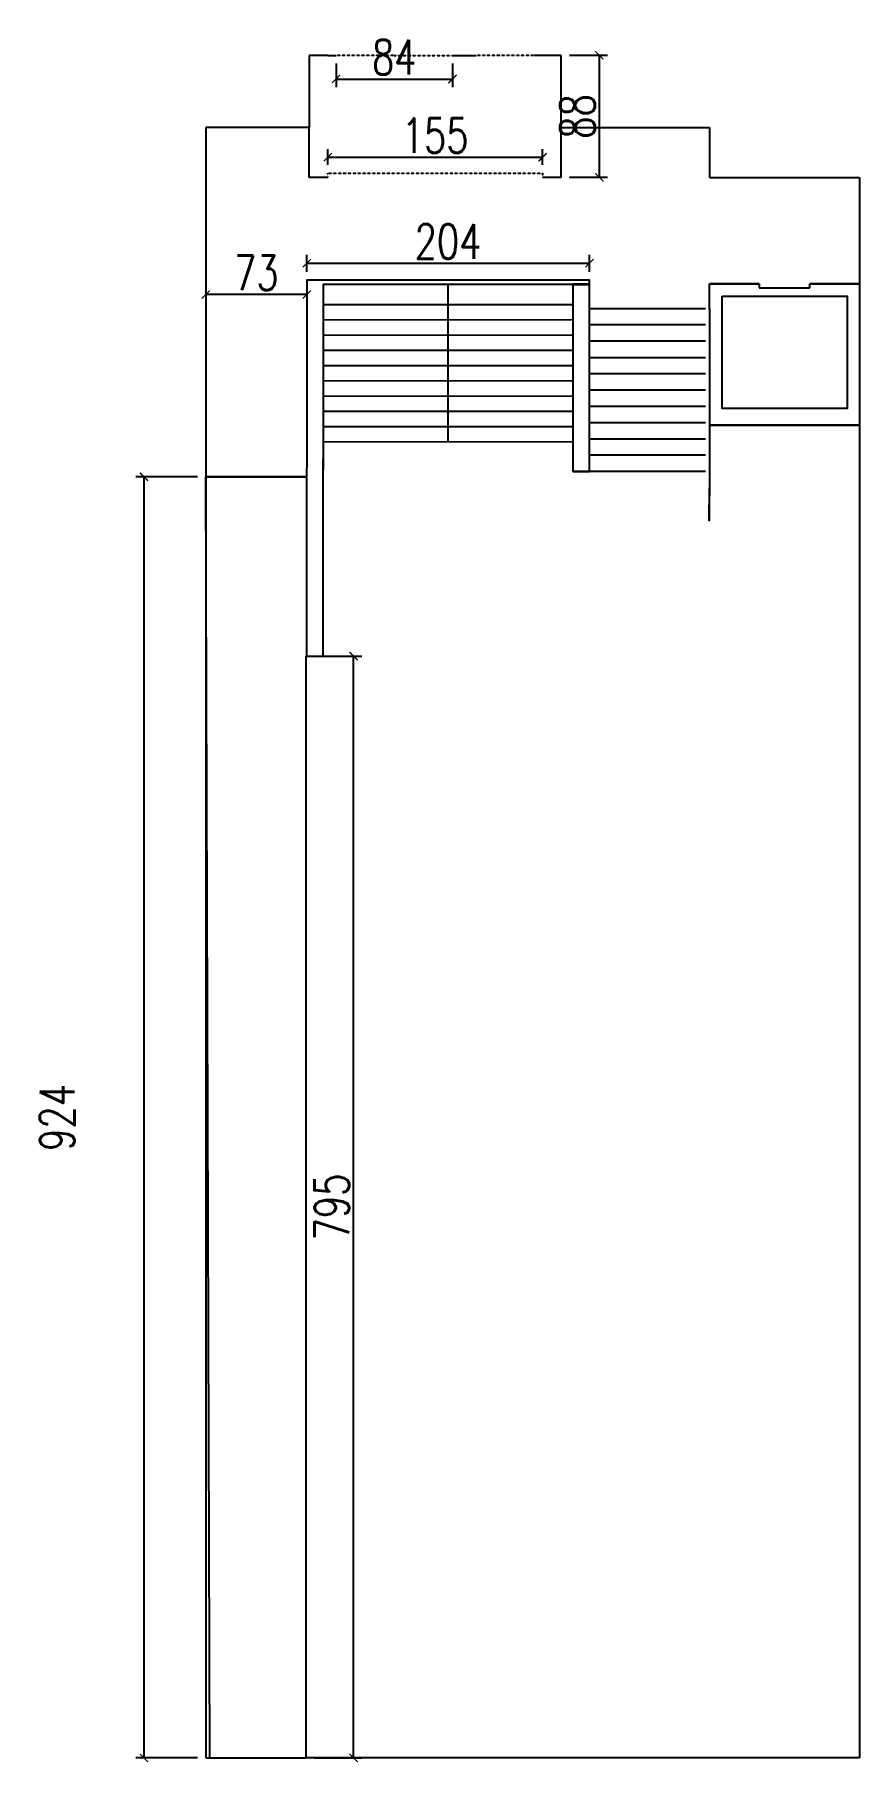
# Model space of a CAD drawing. Header units: inches. Extents: x -123 to 472, y -798 to 448.
import ezdxf

# ---------------------------------------------------------------- set-up
doc = ezdxf.new("R2010")
doc.units = ezdxf.units.IN
doc.header["$LTSCALE"] = 0.03937
doc.header["$MEASUREMENT"] = 0
doc.linetypes.add('HIDDEN2', pattern=[4.7625, 3.175, -1.5875])
doc.layers.add('A-Slab', color=192, linetype='Continuous', lineweight=35)
doc.layers.add('Dim', color=140, linetype='Continuous', plot=False)
for name, color, linetype in [('Doors', 201, 'HIDDEN2'), ('Railing', 50, 'Continuous'), ('solid wall', 82, 'Continuous'), ('Stairs', 20, 'Continuous')]:
    doc.layers.add(name, color=color, linetype=linetype)
doc.styles.add('Arch-Dim', font='romans.shx', dxfattribs={"width": 0.75})
doc.dimstyles.new('Annotative-UK', dxfattribs={"dimscale": 0, "dimtxt": 0.098425, "dimasz": 0.059055, "dimexe": 0.059055, "dimexo": 0.059055, "dimgap": 0.031496, "dimtad": 1, "dimdec": 0, "dimdsep": 46, "dimtxsty": 'Arch-Dim', "dimblk": 'ARCHTICK', "dimcen": 0.098425, "dimadec": 1, "dimazin": 2, "dimtfac": 1, "dimtdec": 0, "dimtix": 1, "dimtmove": 2, "dimatfit": 3, "dimfxl": 0.03937, "dimtolj": 1, "dimtzin": 0, "dimarcsym": 0})

# ---------------------------------------------------------------- blocks, each defined once
blk = doc.blocks.new('_ArchTick')
at = {"color": 0, "linetype": 'ByBlock', "const_width": 0.15}
blk.add_lwpolyline([(-0.5, -0.5), (0.5, 0.5)], dxfattribs=at)
blk = doc.blocks.new('*D7')
at = {"layer": 'Defpoints', "color": 0, "transparency": 16777216}
for p in [(72.3, 0), (106.6, 0), (72.3, -794.8)]:
    blk.add_point(p, dxfattribs=at)
at = {"layer": 'Dim', "color": 0, "lineweight": -2, "transparency": 16777216}
for p, q in [((78.2, 0), (112.5, 0)), ((106.6, -794.8), (106.6, 0)), ((78.2, -794.8), (112.5, -794.8))]:
    blk.add_line(p, q, dxfattribs=at)
at = {"layer": 'Dim', "color": 0, "lineweight": -2, "transparency": 16777216, "xscale": 5.905511811023621, "yscale": 5.905511811023621, "zscale": 5.905511811023621}
for p, rotation in [((106.6, 0), 90), ((106.6, -794.8), 270)]:
    blk.add_blockref('_ArchTick', p, dxfattribs=dict(at, rotation=rotation))
at = {"layer": 'Dim', "color": 0, "transparency": 16777216, "insert": (90.9, -397.4), "char_height": 25, "attachment_point": 5, "rotation": 90, "style": 'Arch-Dim'}
blk.add_mtext('\\A1;795', dxfattribs=at)
blk = doc.blocks.new('*D8')
at = {"layer": 'Defpoints', "color": 0, "transparency": 16777216}
for p in [(0, 129.3), (-44.6, -794.8), (0, -794.8)]:
    blk.add_point(p, dxfattribs=at)
at = {"layer": 'Dim', "color": 0, "lineweight": -2, "transparency": 16777216}
for p, q in [((-5.9, 129.3), (-50.5, 129.3)), ((-44.6, 129.3), (-44.6, -794.8)), ((-5.9, -794.8), (-50.5, -794.8))]:
    blk.add_line(p, q, dxfattribs=at)
at = {"layer": 'Dim', "color": 0, "lineweight": -2, "transparency": 16777216, "xscale": 5.905511811023621, "yscale": 5.905511811023621, "zscale": 5.905511811023621}
for p, rotation in [((-44.6, 129.3), 90), ((-44.6, -794.8), 270)]:
    blk.add_blockref('_ArchTick', p, dxfattribs=dict(at, rotation=rotation))
at = {"layer": 'Dim', "color": 0, "transparency": 16777216, "insert": (-107.1, -332.8), "char_height": 25, "attachment_point": 5, "rotation": 90, "style": 'Arch-Dim'}
blk.add_mtext('\\A1;924', dxfattribs=at)
blk = doc.blocks.new('*D9')
at = {"layer": 'Defpoints', "color": 0, "transparency": 16777216}
for p in [(276.8, 283.4), (72.9, 271.3), (276.8, 271.3)]:
    blk.add_point(p, dxfattribs=at)
at = {"layer": 'Dim', "color": 0, "lineweight": -2, "transparency": 16777216}
for p, q in [((72.9, 277.2), (72.9, 289.3)), ((276.8, 277.2), (276.8, 289.3)), ((72.9, 283.4), (276.8, 283.4))]:
    blk.add_line(p, q, dxfattribs=at)
at = {"layer": 'Dim', "color": 0, "lineweight": -2, "transparency": 16777216, "xscale": 5.905511811023621, "yscale": 5.905511811023621, "zscale": 5.905511811023621, "rotation": 180}
blk.add_blockref('_ArchTick', (72.9, 283.4), dxfattribs=at)
at = {"layer": 'Dim', "color": 0, "lineweight": -2, "transparency": 16777216, "xscale": 5.905511811023621, "yscale": 5.905511811023621, "zscale": 5.905511811023621}
blk.add_blockref('_ArchTick', (276.8, 283.4), dxfattribs=at)
at = {"layer": 'Dim', "color": 0, "transparency": 16777216, "insert": (174.8, 299.1), "char_height": 25, "attachment_point": 5, "style": 'Arch-Dim'}
blk.add_mtext('\\A1;204', dxfattribs=at)
blk = doc.blocks.new('*D10')
at = {"layer": 'Defpoints', "color": 0, "transparency": 16777216}
for p in [(243, 359.8), (88, 348.3), (243, 348.3)]:
    blk.add_point(p, dxfattribs=at)
at = {"layer": 'Dim', "color": 0, "lineweight": -2, "transparency": 16777216}
for p, q in [((88, 354.2), (88, 365.7)), ((243, 354.2), (243, 365.7)), ((88, 359.8), (243, 359.8))]:
    blk.add_line(p, q, dxfattribs=at)
at = {"layer": 'Dim', "color": 0, "lineweight": -2, "transparency": 16777216, "xscale": 5.905511811023621, "yscale": 5.905511811023621, "zscale": 5.905511811023621, "rotation": 180}
blk.add_blockref('_ArchTick', (88, 359.8), dxfattribs=at)
at = {"layer": 'Dim', "color": 0, "lineweight": -2, "transparency": 16777216, "xscale": 5.905511811023621, "yscale": 5.905511811023621, "zscale": 5.905511811023621}
blk.add_blockref('_ArchTick', (243, 359.8), dxfattribs=at)
at = {"layer": 'Dim', "color": 0, "transparency": 16777216, "insert": (165.5, 375.4), "char_height": 25, "attachment_point": 5, "style": 'Arch-Dim'}
blk.add_mtext('\\A1;155', dxfattribs=at)
blk = doc.blocks.new('*D11')
at = {"layer": 'Defpoints', "color": 0, "transparency": 16777216}
for p in [(0, 263.8), (72.9, 263.8), (0, 260.7)]:
    blk.add_point(p, dxfattribs=at)
at = {"layer": 'Dim', "color": 0, "lineweight": -2, "transparency": 16777216}
for p, q in [((72.9, 260.7), (0, 260.7)), ((0, 257.9), (0, 254.8)), ((72.9, 257.9), (72.9, 254.8))]:
    blk.add_line(p, q, dxfattribs=at)
at = {"layer": 'Dim', "color": 0, "lineweight": -2, "transparency": 16777216, "xscale": 5.905511811023621, "yscale": 5.905511811023621, "zscale": 5.905511811023621, "rotation": 180}
blk.add_blockref('_ArchTick', (0, 260.7), dxfattribs=at)
at = {"layer": 'Dim', "color": 0, "lineweight": -2, "transparency": 16777216, "xscale": 5.905511811023621, "yscale": 5.905511811023621, "zscale": 5.905511811023621}
blk.add_blockref('_ArchTick', (72.9, 260.7), dxfattribs=at)
at = {"layer": 'Dim', "color": 0, "transparency": 16777216, "insert": (36.5, 276.4), "char_height": 25, "attachment_point": 5, "style": 'Arch-Dim'}
blk.add_mtext('\\A1;73', dxfattribs=at)
blk = doc.blocks.new('*D12')
at = {"layer": 'Defpoints', "color": 0, "transparency": 16777216}
for p in [(256.5, 433.3), (256.5, 345.3), (283.9, 345.3)]:
    blk.add_point(p, dxfattribs=at)
at = {"layer": 'Dim', "color": 0, "lineweight": -2, "transparency": 16777216}
for p, q in [((262.4, 433.3), (289.8, 433.3)), ((283.9, 433.3), (283.9, 345.3)), ((262.4, 345.3), (289.8, 345.3))]:
    blk.add_line(p, q, dxfattribs=at)
at = {"layer": 'Dim', "color": 0, "lineweight": -2, "transparency": 16777216, "xscale": 5.905511811023621, "yscale": 5.905511811023621, "zscale": 5.905511811023621}
for p, rotation in [((283.9, 433.3), 90), ((283.9, 345.3), 270)]:
    blk.add_blockref('_ArchTick', p, dxfattribs=dict(at, rotation=rotation))
at = {"layer": 'Dim', "color": 0, "transparency": 16777216, "insert": (268.2, 389.2), "char_height": 25, "attachment_point": 5, "rotation": 90, "style": 'Arch-Dim'}
blk.add_mtext('\\A1;88', dxfattribs=at)
blk = doc.blocks.new('*D14')
at = {"layer": 'Defpoints', "color": 0, "transparency": 16777216}
for p in [(94, 433.2), (178, 433.2), (178, 416.2)]:
    blk.add_point(p, dxfattribs=at)
at = {"layer": 'Dim', "color": 0, "lineweight": -2, "transparency": 16777216}
for p, q in [((94, 427.3), (94, 410.3)), ((178, 427.3), (178, 410.3)), ((94, 416.2), (178, 416.2))]:
    blk.add_line(p, q, dxfattribs=at)
at = {"layer": 'Dim', "color": 0, "lineweight": -2, "transparency": 16777216, "xscale": 5.905511811023621, "yscale": 5.905511811023621, "zscale": 5.905511811023621, "rotation": 180}
blk.add_blockref('_ArchTick', (94, 416.2), dxfattribs=at)
at = {"layer": 'Dim', "color": 0, "lineweight": -2, "transparency": 16777216, "xscale": 5.905511811023621, "yscale": 5.905511811023621, "zscale": 5.905511811023621}
blk.add_blockref('_ArchTick', (178, 416.2), dxfattribs=at)
at = {"layer": 'Dim', "color": 0, "transparency": 16777216, "insert": (136, 431.9), "char_height": 25, "attachment_point": 5, "style": 'Arch-Dim'}
blk.add_mtext('\\A1;84', dxfattribs=at)

msp = doc.modelspace()

# ---------------------------------------------------------------- linework, layer by layer
msp.add_line((72.8, 0, -77), (72.3, 0, -77))
at = {"layer": 'A-Slab'}
for p, q in [((264.8, 268.2), (276.8, 268.2)), ((72.9, 129.5), (72.9, 129.5, -77))]:
    msp.add_line(p, q, dxfattribs=at)
at = {"layer": 'Doors'}
for p, q in [((136, 433.2), (94, 433.2)), ((136, 433.2), (178, 433.2)), ((167.8, 433.2), (167.8, 433.2)), ((237, 433.2), (195, 433.2)), ((88, 345.2), (88, 348.2)), ((88, 348.2), (243, 348.2)), ((243, 348.2), (243, 345.2)), ((363.5, 97.6), (363.2, 97.6))]:
    msp.add_line(p, q, dxfattribs=at)
at = {"layer": 'Railing'}
for p, q in [((174.8, 154.3, -77), (174.8, 268.2, -77)), ((276.8, 133), (264.8, 133))]:
    msp.add_line(p, q, dxfattribs=at)
for points in [[(84.9, 271.2), (72.9, 271.2), (72.8, 0), (84.7, 0), (84.9, 268.2)], [(276.8, 268.2), (276.8, 271.2), (84.7, 271.2)], [(84.7, 268.2), (264.8, 268.2)], [(264.8, 268.2), (264.8, 133)], [(276.8, 133), (276.8, 268.2)]]:
    msp.add_lwpolyline(points, dxfattribs=at)
at = {"layer": 'solid wall'}
for p, q in [((74.5, 433.2), (74.5, 381.2)), ((88, 433.2), (74.5, 433.2)), ((88, 433.2), (94, 433.2)), ((178, 433.2), (195, 433.2)), ((243, 433.2), (237, 433.2)), ((256.5, 433.2), (243, 433.2)), ((256.5, 345.2), (256.5, 433.2)), ((74.5, 381.2), (0, 381.2)), ((0, 381.2), (0, 345.2)), ((74.5, 345.2), (74.5, 381.2)), ((256.5, 381.2), (363.5, 381.2)), ((363.5, 381.2), (363.5, 345.2)), ((363.5, 345.2), (471.5, 345.2)), ((471.5, 345.2), (471.5, 250.5)), ((84.7, 0, -77), (84.9, 268.2, -77)), ((84.9, 268.2, -77), (264.8, 268.1, -77)), ((264.8, 268.1, -77), (264.8, 133, -77)), ((399.3, 268.5), (363.5, 268.5)), ((363.5, 250.5, -77), (363.5, 268.5, -77)), ((363.5, 268.5, -77), (399.3, 268.5, -77)), ((399.3, 268.5, -77), (399.3, 265.5, -77)), ((399.3, 265.5, -77), (435.7, 265.5, -77)), ((471.5, 268.5), (435.7, 268.5)), ((435.7, 265.5, -77), (435.7, 268.5, -77)), ((435.7, 268.5, -77), (471.5, 268.5, -77)), ((471.5, 268.5, -77), (471.6, -794.8, -77)), ((276.8, 133, -77), (276.8, 250.5, -77)), ((363.5, 250.5), (363.5, 121.8)), ((363.5, 250.5, -77), (363.5, 133, -77)), ((471.5, 250.5), (471.5, 190.5)), ((471.5, 190.5), (471.5, 166.5)), ((471.5, 166.5), (363.5, 166.5)), ((363.5, 166.5, -77), (471.5, 166.5, -77)), ((471.5, 166.5, -77), (471.5, -794.8, -77)), ((84.7, 0, -77), (84.7, 142.6, -77)), ((0, 129.2), (0, 0)), ((0, 129.2), (0, -794.8)), ((3, -794.8, -77), (0, 129.2, -77)), ((264.8, 133, -77), (276.8, 133, -77)), ((363.5, 133, -77), (363.1, 97.6, -77)), ((363.2, 97.6), (363.5, 121.2)), ((363.5, 121.8), (363.5, 121.2)), ((72.3, 0, -77), (72.3, -794.8, -77)), ((72.8, 0, -77), (84.7, 0, -77)), ((72.8, 0, -77), (84.7, 0, -77)), ((0, -794.8), (72.3, -794.8)), ((3, -794.8, -77), (72.3, -794.8, -77)), ((471.6, -794.8, -77), (72.3, -794.8, -77)), ((471.5, -794.8, -77), (72.3, -794.8, -77))]:
    msp.add_line(p, q, dxfattribs=at)
for points in [[(0, 345.2), (0, 268.2)], [(88, 345.2), (74.5, 345.2)], [(256.5, 345.2), (243, 345.2)], [(0, 268.2), (0, 129.2), (72.8, 129.2)], [(363.5, 250.5), (363.5, 268.5)]]:
    msp.add_lwpolyline(points, dxfattribs=at)
msp.add_point((363.5, 250.5), dxfattribs=at)
at = {"layer": 'Stairs'}
for p, q in [((264.8, 253.3, -77), (84.9, 253.4, -77)), ((264.8, 242.3, -77), (84.9, 242.4, -77)), ((264.8, 231.3, -77), (84.9, 231.4, -77)), ((264.8, 220.3, -77), (84.9, 220.4, -77)), ((264.8, 209.3, -77), (84.9, 209.4, -77)), ((264.8, 198.3, -77), (84.9, 198.4, -77)), ((264.8, 187.3, -77), (84.9, 187.4, -77)), ((264.8, 176.3, -77), (84.9, 176.4, -77)), ((264.8, 165.3, -77), (84.8, 165.4, -77)), ((264.8, 154.3, -77), (84.8, 154.4, -77))]:
    msp.add_line(p, q, dxfattribs=at)
for points in [[(360.5, 250.5), (276.8, 250.5)], [(360.5, 238.8), (276.8, 238.8)], [(360.5, 227), (276.8, 227)], [(360.5, 215.2), (276.8, 215.2)], [(360.5, 203.5), (276.8, 203.5)], [(360.5, 191.8), (276.8, 191.8)], [(360.5, 180), (276.8, 180)], [(360.5, 168.2), (276.8, 168.2)], [(360.5, 156.5), (276.8, 156.5)], [(360.4, 144.8), (276.8, 144.8)], [(72.8, 129.2), (0, 129.2)], [(360.4, 133), (276.8, 133)]]:
    msp.add_lwpolyline(points, dxfattribs=at)
at = {"layer": 'Stairs', "color": 21}
msp.add_lwpolyline([(372.5, 259.5), (462.6, 259.5), (462.6, 178.5), (372.5, 178.5)], close=True, dxfattribs=at)

# ---------------------------------------------------------------- dimensions: what is measured, and where the dimension line sits
at = {"layer": 'Dim'}
for base, p1, p2, picture, middle in [((178, 416.2), (94, 433.2), (178, 433.2), '*D14', (136, 431.9)), ((243, 359.8), (88, 348.2), (243, 348.2), '*D10', (165.5, 375.4)), ((276.8, 283.4), (72.9, 271.2), (276.8, 271.2), '*D9', (174.8, 299.1)), ((0, 260.7), (72.9, 263.8), (0, 263.8), '*D11', (36.5, 276.4))]:
    dim = msp.add_linear_dim(base=base, p1=p1, p2=p2, dimstyle='Annotative-UK', override={"dimscale": 100, "dimtxt": 0.25, "dimzin": 3}, dxfattribs=at)
    dim.commit()
    dim.dimension.update_dxf_attribs({"geometry": picture, "text_midpoint": middle})
for base, p1, p2, override, picture, middle in [((283.9, 345.2), (256.5, 433.2), (256.5, 345.2), {"dimscale": 100, "dimtxt": 0.25, "dimzin": 3}, '*D12', (268.2, 389.2)), ((-44.6, -794.8), (0, 129.2), (0, -794.8), {"dimscale": 100, "dimtxt": 0.25, "dimgap": 0.5, "dimzin": 3}, '*D8', (-107.1, -332.8)), ((106.6, 0), (72.3, -794.8), (72.3, 0), {"dimscale": 100, "dimtxt": 0.25, "dimzin": 3}, '*D7', (90.9, -397.4))]:
    dim = msp.add_linear_dim(base=base, p1=p1, p2=p2, angle=90, dimstyle='Annotative-UK', override=override, dxfattribs=at)
    dim.commit()
    dim.dimension.update_dxf_attribs({"geometry": picture, "text_midpoint": middle})

doc.saveas('drawing.dxf')
